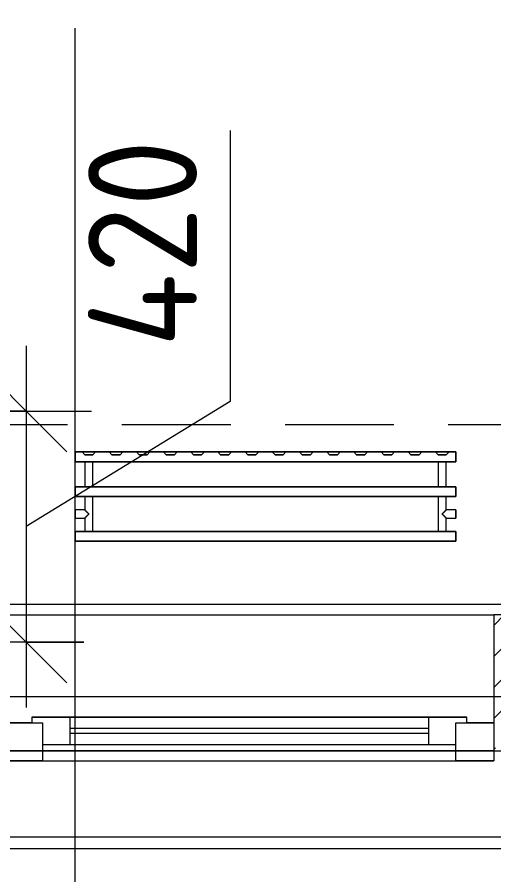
# Model space of a CAD drawing. Header units: millimetres. Extents: x 81368 to 286493, y -8553 to 29000.
# Drawn here: x 92753 to 93630, y -328 to 1249 of the extents above; entities that cross this region are included whole.
import ezdxf

# ---------------------------------------------------------------- set-up
doc = ezdxf.new("R2010")
doc.units = ezdxf.units.MM
doc.linetypes.add('ADSK_Штрих_ш2 п1', pattern=[300, 200, -100])
doc.linetypes.add('Осевая', pattern=[3175, 635, -476.25, 1587.5, -476.25])
for name, color, linetype, lineweight in [('A-ANNO-DIMS', 7, 'Continuous', 9), ('A-ANNO-DIMS-100', 7, 'Continuous', 9), ('A-DETL-2', 7, 'ADSK_Штрих_ш2 п1', 9), ('A-GLAZ', 7, 'Continuous', 9), ('A-WALL', 7, 'Continuous', 9), ('I-WALL', 7, 'Continuous', 9), ('S-COLS', 7, 'Continuous', 9), ('Оси', 7, 'Continuous', 9), ('Оси-2', 7, 'Осевая', 9)]:
    doc.layers.add(name, color=color, linetype=linetype, lineweight=lineweight)
doc.layers.add('A-FLOR-1', color=7, linetype='Continuous', lineweight=9, true_color=0xaaaaaa)
doc.layers.add('M-EQPM-1', color=7, linetype='Continuous', lineweight=9, true_color=0xaaaaaa)
doc.styles.add('ISOCPEUR_1', font='isocpeur.ttf', dxfattribs={"width": 0.9, "height": 200})
doc.dimstyles.new('ISO-2_0_0_9К_Средний_округл2_1', dxfattribs={"dimscale": 304.8, "dimtxt": 199.196235, "dimasz": 0.492126, "dimexe": 0.393701, "dimexo": 0, "dimgap": 0, "dimtad": 1, "dimdec": 0, "dimrnd": 10, "dimzin": 0, "dimdsep": 46, "dimtxsty": 'ISOCPEUR_1', "dimblk1": 'OBLIQUE', "dimblk2": 'OBLIQUE', "dimsah": 1, "dimcen": 0.09, "dimdle": 0.393701, "dimazin": 0, "dimtfac": 1, "dimtdec": 4, "dimtix": 1, "dimtmove": 1, "dimatfit": 3, "dimfxl": 1, "dimtvp": 1, "dimtolj": 1, "dimtzin": 0, "dimarcsym": 2})

# ---------------------------------------------------------------- blocks, each defined once
blk = doc.blocks.new('120_Окно_СКБ_1Ст - 120_Окно_СКБ_1Ст 900х2500_h_ с форточкой-V3-План монтажа стен и перегородок 1 этажа в осях 23_1-33')
at = {"layer": 'A-GLAZ'}
for p, q in [((-450, -127), (-450, -57)), ((-450, -57), (-380, -57)), ((450, -57), (-450, -57)), ((-380, -57), (-380, -127)), ((380, -127), (380, -57)), ((380, -57), (450, -57)), ((450, -57), (450, -127)), ((380, -87), (-380, -87)), ((-380, -87), (-380, -127)), ((-330, -137), (-330, -87)), ((330, -137), (330, -87)), ((380, -127), (380, -87)), ((-330, -107), (330, -107)), ((330, -117), (-330, -117)), ((-380, -127), (-450, -127)), ((-450, -127), (-400, -127)), ((-380, -127), (-400, -127)), ((-400, -127), (-400, -137)), ((-400, -137), (400, -137)), ((400, -137), (-400, -137)), ((450, -127), (380, -127)), ((400, -127), (380, -127)), ((400, -127), (450, -127)), ((400, -137), (400, -127))]:
    blk.add_line(p, q, dxfattribs=at)
blk = doc.blocks.new('BSC_Колонна _Прямоугольная - 250х900-V6-План монтажа стен и перегородок 1 этажа в осях 23_1-33')
at = {"layer": 'S-COLS'}
h = blk.add_hatch(dxfattribs=at)
h.set_pattern_fill('FP_36', color=256, style=0, pattern_type=2)
h.set_pattern_definition([(45, (-94080, -25), (-57.024626, 57.024626), []), (45, (-94022.975, -25), (-57.024626, 57.024626), [100.806, -20.161, 3.353, -16.808])])
h.paths.add_polyline_path([(-450, -125), (450, -125), (450, 125), (-450, 125)])
for p, q in [((450, 125), (-450, 125)), ((-450, 125), (-450, -125)), ((450, -125), (450, 125)), ((-450, -125), (450, -125))]:
    blk.add_line(p, q, dxfattribs=at)
blk = doc.blocks.new('radiator_prado_classic_z_tip_30_po exemplyaru - Classic Z Тип 30-300-V18-План монтажа стен и перегородок 1 этажа в осях 23_1-33')
at = {"layer": 'M-EQPM-1'}
for p, q in [((0, 228), (0, 210)), ((700, 228), (0, 228)), ((0, 210), (0, 228)), ((0, 228), (12.5, 228)), ((12.5, 228), (37.5, 228)), ((37.5, 228), (12.5, 228)), ((12.5, 228), (37.5, 228)), ((12.5, 228), (17.5, 223)), ((12.5, 228), (17.5, 223)), ((32.5, 223), (17.5, 223)), ((17.5, 223), (32.5, 223)), ((32.5, 223), (37.5, 228)), ((37.5, 228), (32.5, 223)), ((37.5, 228), (62.5, 228)), ((62.5, 228), (87.5, 228)), ((87.5, 228), (62.5, 228)), ((62.5, 228), (87.5, 228)), ((62.5, 228), (67.5, 223)), ((62.5, 228), (67.5, 223)), ((82.5, 223), (67.5, 223)), ((67.5, 223), (82.5, 223)), ((82.5, 223), (87.5, 228)), ((87.5, 228), (82.5, 223)), ((87.5, 228), (112.5, 228)), ((112.5, 228), (137.5, 228)), ((137.5, 228), (112.5, 228)), ((112.5, 228), (137.5, 228)), ((112.5, 228), (117.5, 223)), ((112.5, 228), (117.5, 223)), ((132.5, 223), (117.5, 223)), ((117.5, 223), (132.5, 223)), ((132.5, 223), (137.5, 228)), ((137.5, 228), (132.5, 223)), ((137.5, 228), (162.5, 228)), ((162.5, 228), (187.5, 228)), ((187.5, 228), (162.5, 228)), ((162.5, 228), (187.5, 228)), ((162.5, 228), (167.5, 223)), ((162.5, 228), (167.5, 223)), ((182.5, 223), (167.5, 223)), ((167.5, 223), (182.5, 223)), ((182.5, 223), (187.5, 228)), ((187.5, 228), (182.5, 223)), ((187.5, 228), (212.5, 228)), ((212.5, 228), (237.5, 228)), ((237.5, 228), (212.5, 228)), ((212.5, 228), (237.5, 228)), ((212.5, 228), (217.5, 223)), ((212.5, 228), (217.5, 223)), ((232.5, 223), (217.5, 223)), ((217.5, 223), (232.5, 223)), ((232.5, 223), (237.5, 228)), ((237.5, 228), (232.5, 223)), ((237.5, 228), (262.5, 228)), ((262.5, 228), (287.5, 228)), ((287.5, 228), (262.5, 228)), ((262.5, 228), (287.5, 228)), ((262.5, 228), (267.5, 223)), ((262.5, 228), (267.5, 223)), ((282.5, 223), (267.5, 223)), ((267.5, 223), (282.5, 223)), ((282.5, 223), (287.5, 228)), ((287.5, 228), (282.5, 223)), ((287.5, 228), (312.5, 228)), ((312.5, 228), (337.5, 228)), ((337.5, 228), (312.5, 228)), ((312.5, 228), (337.5, 228)), ((312.5, 228), (317.5, 223)), ((312.5, 228), (317.5, 223)), ((332.5, 223), (317.5, 223)), ((317.5, 223), (332.5, 223)), ((332.5, 223), (337.5, 228)), ((337.5, 228), (332.5, 223)), ((337.5, 228), (362.5, 228)), ((362.5, 228), (387.5, 228)), ((387.5, 228), (362.5, 228)), ((362.5, 228), (387.5, 228)), ((362.5, 228), (367.5, 223)), ((362.5, 228), (367.5, 223)), ((382.5, 223), (367.5, 223)), ((367.5, 223), (382.5, 223)), ((382.5, 223), (387.5, 228)), ((387.5, 228), (382.5, 223)), ((387.5, 228), (412.5, 228)), ((412.5, 228), (437.5, 228)), ((437.5, 228), (412.5, 228)), ((412.5, 228), (437.5, 228)), ((412.5, 228), (417.5, 223)), ((412.5, 228), (417.5, 223)), ((432.5, 223), (417.5, 223)), ((417.5, 223), (432.5, 223)), ((432.5, 223), (437.5, 228)), ((437.5, 228), (432.5, 223)), ((437.5, 228), (462.5, 228)), ((462.5, 228), (487.5, 228)), ((487.5, 228), (462.5, 228)), ((462.5, 228), (487.5, 228)), ((462.5, 228), (467.5, 223)), ((462.5, 228), (467.5, 223)), ((482.5, 223), (467.5, 223)), ((467.5, 223), (482.5, 223)), ((482.5, 223), (487.5, 228)), ((487.5, 228), (482.5, 223)), ((487.5, 228), (512.5, 228)), ((512.5, 228), (537.5, 228)), ((537.5, 228), (512.5, 228)), ((512.5, 228), (537.5, 228)), ((512.5, 228), (517.5, 223)), ((512.5, 228), (517.5, 223)), ((532.5, 223), (517.5, 223)), ((517.5, 223), (532.5, 223)), ((532.5, 223), (537.5, 228)), ((537.5, 228), (532.5, 223)), ((537.5, 228), (562.5, 228)), ((562.5, 228), (587.5, 228)), ((587.5, 228), (562.5, 228)), ((562.5, 228), (587.5, 228)), ((562.5, 228), (567.5, 223)), ((562.5, 228), (567.5, 223)), ((582.5, 223), (567.5, 223)), ((567.5, 223), (582.5, 223)), ((582.5, 223), (587.5, 228)), ((587.5, 228), (582.5, 223)), ((587.5, 228), (612.5, 228)), ((612.5, 228), (637.5, 228)), ((637.5, 228), (612.5, 228)), ((612.5, 228), (637.5, 228)), ((612.5, 228), (617.5, 223)), ((612.5, 228), (617.5, 223)), ((632.5, 223), (617.5, 223)), ((617.5, 223), (632.5, 223)), ((632.5, 223), (637.5, 228)), ((637.5, 228), (632.5, 223)), ((637.5, 228), (662.5, 228)), ((662.5, 228), (687.5, 228)), ((687.5, 228), (662.5, 228)), ((662.5, 228), (687.5, 228)), ((662.5, 228), (667.5, 223)), ((662.5, 228), (667.5, 223)), ((682.5, 223), (667.5, 223)), ((667.5, 223), (682.5, 223)), ((682.5, 223), (687.5, 228)), ((687.5, 228), (682.5, 223)), ((687.5, 228), (700, 228)), ((700, 210), (700, 228)), ((700, 228), (700, 210)), ((0, 210), (700, 210)), ((17.5, 210), (0, 210)), ((17.5, 210), (17.5, 164)), ((17.5, 210), (17.5, 164)), ((32.5, 210), (17.5, 210)), ((17.5, 210), (28.7, 210)), ((32.2, 210), (17.5, 210)), ((17.5, 210), (32.5, 210)), ((31.5, 210), (18.5, 210)), ((28.7, 210), (31.5, 210)), ((31.5, 210), (32.5, 210)), ((32.5, 210), (32.2, 210)), ((32.5, 164), (32.5, 210)), ((32.5, 164), (32.5, 210)), ((667.5, 210), (32.5, 210)), ((667.5, 210), (667.5, 164)), ((667.5, 210), (667.5, 164)), ((682.5, 210), (667.5, 210)), ((667.5, 210), (667.8, 210)), ((682.5, 210), (667.5, 210)), ((667.5, 210), (681.5, 210)), ((667.8, 210), (668.5, 210)), ((668.5, 210), (669.7, 210)), ((675, 210), (668.5, 210)), ((669.7, 210), (671.2, 210)), ((671.2, 210), (673.1, 210)), ((673.1, 210), (675, 210)), ((675, 210), (676.9, 210)), ((681.5, 210), (675.4, 210)), ((676.9, 210), (682.5, 210)), ((681.5, 210), (682.5, 210)), ((682.5, 164), (682.5, 210)), ((682.5, 164), (682.5, 210)), ((700, 210), (682.5, 210)), ((700, 164), (0, 164)), ((0, 164), (0, 146)), ((0, 146), (0, 164)), ((0, 164), (17.5, 164)), ((32.5, 164), (17.5, 164)), ((17.5, 164), (23.1, 164)), ((32.5, 164), (17.5, 164)), ((17.5, 164), (23.1, 164)), ((18.5, 164), (31.5, 164)), ((23.1, 164), (32.5, 164)), ((23.1, 164), (25, 164)), ((25, 164), (26.9, 164)), ((26.9, 164), (28.7, 164)), ((28.7, 164), (30.3, 164)), ((30.3, 164), (31.5, 164)), ((31.5, 164), (32.2, 164)), ((32.2, 164), (32.5, 164)), ((32.5, 164), (667.5, 164)), ((667.8, 164), (667.5, 164)), ((667.5, 164), (673.1, 164)), ((682.5, 164), (667.5, 164)), ((667.5, 164), (682.2, 164)), ((682.5, 164), (667.8, 164)), ((668.5, 164), (675, 164)), ((673.1, 164), (680.3, 164)), ((675.4, 164), (681.5, 164)), ((680.3, 164), (682.5, 164)), ((682.2, 164), (682.5, 164)), ((682.5, 164), (700, 164)), ((700, 146), (700, 164)), ((700, 164), (700, 146)), ((0, 146), (700, 146)), ((17.5, 146), (0, 146)), ((17.5, 146), (17.5, 121.5)), ((17.5, 146), (17.5, 121.5)), ((17.5, 146), (32.5, 146)), ((17.8, 146), (17.5, 146)), ((17.5, 146), (26.9, 146)), ((17.8, 146), (17.5, 146)), ((21.2, 146), (17.8, 146)), ((18.5, 146), (17.8, 146)), ((19.7, 146), (18.5, 146)), ((31.5, 146), (18.5, 146)), ((21.2, 146), (19.7, 146)), ((23.1, 146), (21.2, 146)), ((23.1, 146), (21.2, 146)), ((31.5, 146), (23.1, 146)), ((25, 146), (23.1, 146)), ((26.9, 146), (25, 146)), ((26.9, 146), (32.5, 146)), ((28.7, 146), (26.9, 146)), ((30.3, 146), (28.7, 146)), ((31.5, 146), (30.3, 146)), ((32.5, 146), (31.5, 146)), ((32.2, 146), (31.5, 146)), ((32.5, 146), (32.2, 146)), ((32.5, 82), (32.5, 146)), ((32.5, 82), (32.5, 146)), ((667.5, 146), (32.5, 146)), ((667.5, 146), (667.5, 82)), ((667.5, 146), (667.5, 82)), ((667.5, 146), (671.2, 146)), ((681.5, 146), (667.5, 146)), ((667.5, 146), (682.5, 146)), ((676.9, 146), (667.5, 146)), ((675, 146), (668.5, 146)), ((671.2, 146), (682.5, 146)), ((681.5, 146), (675.4, 146)), ((682.5, 146), (676.9, 146)), ((682.2, 146), (681.5, 146)), ((682.5, 146), (682.2, 146)), ((682.5, 121.5), (682.5, 146)), ((682.5, 121.5), (682.5, 146)), ((700, 146), (682.5, 146)), ((17.5, 121.5), (0, 121.5)), ((17.5, 121.5), (0, 121.5)), ((0, 121.5), (0, 121.2)), ((0, 106.5), (0, 121.5)), ((0, 121.2), (0, 106.8)), ((0, 121.2), (0, 120.5)), ((0, 120.5), (0, 121.2)), ((0, 121.2), (0, 121.2)), ((0, 120.5), (0, 119.3)), ((0, 119.3), (0, 120.5)), ((0, 119.3), (0, 117.8)), ((0, 117.8), (0, 119.3)), ((0, 117.8), (0, 115.9)), ((0, 115.9), (0, 117.8)), ((0, 115.9), (0, 114)), ((0, 114), (0, 115.9)), ((0, 114), (0, 112.1)), ((0, 112.1), (0, 114)), ((0, 112.1), (0, 110.2)), ((0, 110.2), (0, 112.1)), ((700, 121.5), (682.5, 121.5)), ((700, 121.5), (682.5, 121.5)), ((700, 121.5), (700, 106.5)), ((700, 121.2), (700, 121.5)), ((700, 121.5), (700, 121.2)), ((700, 121.2), (700, 121.5)), ((700, 106.8), (700, 121.2)), ((700, 121.2), (700, 106.8)), ((700, 114), (700, 121.2)), ((700, 106.8), (700, 114)), ((0, 110.2), (0, 108.7)), ((0, 108.7), (0, 110.2)), ((0, 108.7), (0, 107.5)), ((0, 106.8), (0, 108.7)), ((0, 107.5), (0, 106.8)), ((0, 106.8), (0, 106.5)), ((0, 106.8), (0, 106.8)), ((0, 106.5), (17.5, 106.5)), ((0, 106.5), (17.5, 106.5)), ((17.5, 106.5), (17.5, 82)), ((17.5, 106.5), (17.5, 82)), ((682.5, 82), (682.5, 106.5)), ((682.5, 106.5), (700, 106.5)), ((682.5, 82), (682.5, 106.5)), ((682.5, 106.5), (700, 106.5)), ((700, 106.5), (700, 106.8)), ((700, 106.8), (700, 106.5)), ((700, 106.5), (700, 106.8)), ((700, 82), (0, 82)), ((0, 82), (0, 64)), ((0, 64), (0, 82)), ((0, 82), (17.5, 82)), ((32.5, 82), (17.5, 82)), ((17.5, 82), (32.5, 82)), ((23.1, 82), (17.5, 82)), ((17.5, 82), (17.8, 82)), ((17.8, 82), (18.5, 82)), ((18.5, 82), (19.7, 82)), ((18.5, 82), (31.5, 82)), ((19.7, 82), (21.2, 82)), ((21.2, 82), (23.1, 82)), ((32.5, 82), (23.1, 82)), ((23.1, 82), (25, 82)), ((25, 82), (26.9, 82)), ((26.9, 82), (28.7, 82)), ((28.7, 82), (30.3, 82)), ((30.3, 82), (31.5, 82)), ((31.5, 82), (32.2, 82)), ((32.2, 82), (32.5, 82)), ((32.5, 82), (667.5, 82)), ((678.7, 82), (667.5, 82)), ((667.5, 82), (682.5, 82)), ((682.5, 82), (667.5, 82)), ((667.5, 82), (673.1, 82)), ((668.5, 82), (675, 82)), ((673.1, 82), (682.5, 82)), ((675.4, 82), (681.5, 82)), ((682.5, 82), (678.7, 82)), ((682.5, 82), (700, 82)), ((700, 64), (700, 82)), ((700, 82), (700, 64)), ((700, 64), (0, 64)), ((0, 64), (700, 64))]:
    blk.add_line(p, q, dxfattribs=at)
for points, knots in [([(17.8, 121.2), (17.7, 121.3), (17.7, 121.3), (17.5, 121.5), (17.5, 121.5), (17.5, 121.5)], [0.8571429, 0.8571429, 0.8571429, 0.8571429, 0.8928571, 0.9285714, 1, 1, 1, 1]), ([(17.5, 121.5), (17.5, 121.5), (17.5, 121.5), (17.7, 121.3), (17.7, 121.3), (17.8, 121.2)], [0, 0, 0, 0, 0.0714286, 0.1071429, 0.1428571, 0.1428571, 0.1428571, 0.1428571]), ([(17.5, 121.5), (17.5, 121.5), (17.5, 121.5), (17.7, 121.3), (17.7, 121.3), (17.8, 121.2)], [0, 0, 0, 0, 0.0714286, 0.1071429, 0.1428571, 0.1428571, 0.1428571, 0.1428571]), ([(25, 114), (24.5, 114.5), (23.6, 115.4), (22.4, 116.6), (21.6, 117.4), (21.1, 117.9), (20.8, 118.2), (20.5, 118.5), (20.2, 118.8), (19.8, 119.1), (19.6, 119.4), (19.3, 119.7), (19, 120), (18.7, 120.3), (18.5, 120.5), (18.3, 120.7), (18.1, 120.9), (17.9, 121.1), (17.8, 121.2), (17.7, 121.3), (17.5, 121.5), (17.5, 121.5), (17.5, 121.5)], [0, 0, 0, 0, 0.142857, 0.285714, 0.357143, 0.392857, 0.428571, 0.464286, 0.5, 0.535714, 0.571429, 0.607143, 0.642857, 0.678571, 0.714286, 0.75, 0.785714, 0.821429, 0.857143, 0.892857, 0.928571, 1, 1, 1, 1]), ([(17.5, 106.5), (17.5, 106.5), (17.5, 106.5), (17.7, 106.7), (17.8, 106.8), (17.9, 106.9), (18.1, 107.1), (18.3, 107.3), (18.5, 107.5), (18.7, 107.7), (19, 108), (19.3, 108.3), (19.6, 108.6), (19.8, 108.9), (20.3, 109.3), (20.7, 109.7), (21.1, 110.1), (21.6, 110.6), (22.4, 111.4), (23.6, 112.6), (24.5, 113.5), (25, 114)], [0, 0, 0, 0, 0.071429, 0.107143, 0.142857, 0.178571, 0.214286, 0.25, 0.285714, 0.321429, 0.357143, 0.392857, 0.428571, 0.464286, 0.5, 0.571429, 0.607143, 0.642857, 0.714286, 0.857143, 1, 1, 1, 1]), ([(22.1, 111.1), (21.9, 110.9), (21.6, 110.6), (21.1, 110.1), (20.8, 109.8), (20.5, 109.5), (20.2, 109.2), (19.8, 108.9), (19.6, 108.6), (19.3, 108.3), (19, 108), (18.7, 107.7), (18.5, 107.5), (18.3, 107.3), (18.1, 107.1), (17.9, 106.9), (17.8, 106.8), (17.8, 106.8)], [0.2857143, 0.2857143, 0.2857143, 0.2857143, 0.3571429, 0.3928571, 0.4285714, 0.4642857, 0.5, 0.5357143, 0.5714286, 0.6071429, 0.6428571, 0.6785714, 0.7142857, 0.75, 0.7857143, 0.8214286, 0.8571429, 0.8571429, 0.8571429, 0.8571429]), ([(19.6, 119.4), (19.7, 119.3), (19.9, 119.2), (20.3, 118.7), (20.6, 118.4), (20.8, 118.2)], [0.4285714, 0.4285714, 0.4285714, 0.4285714, 0.4642857, 0.5, 0.5714286, 0.5714286, 0.5714286, 0.5714286]), ([(19.6, 119.4), (19.7, 119.3), (19.8, 119.1), (20.3, 118.7), (20.7, 118.3), (21.1, 117.9), (21.6, 117.4), (22.4, 116.6), (23.1, 115.9), (23.6, 115.4)], [0.4285714, 0.4285714, 0.4285714, 0.4285714, 0.4642857, 0.5, 0.5714286, 0.6071429, 0.6428571, 0.7142857, 0.8571429, 0.8571429, 0.8571429, 0.8571429]), ([(22.1, 116.9), (21.9, 117.1), (21.6, 117.4), (21.1, 117.9), (20.9, 118.1), (20.8, 118.2)], [0.2857143, 0.2857143, 0.2857143, 0.2857143, 0.3571429, 0.3928571, 0.4285714, 0.4285714, 0.4285714, 0.4285714]), ([(20.8, 118.2), (20.9, 118.1), (21.1, 117.9), (21.6, 117.4), (21.9, 117.1), (22.1, 116.9)], [0.5714286, 0.5714286, 0.5714286, 0.5714286, 0.6071429, 0.6428571, 0.7142857, 0.7142857, 0.7142857, 0.7142857]), ([(20.8, 109.8), (20.9, 109.9), (21.1, 110.1), (21.6, 110.6), (21.9, 110.9), (22.1, 111.1)], [0.5714286, 0.5714286, 0.5714286, 0.5714286, 0.6071429, 0.6428571, 0.7142857, 0.7142857, 0.7142857, 0.7142857]), ([(22.1, 111.1), (21.9, 110.9), (21.6, 110.6), (21.1, 110.1), (20.9, 109.9), (20.8, 109.8)], [0.2857143, 0.2857143, 0.2857143, 0.2857143, 0.3571429, 0.3928571, 0.4285714, 0.4285714, 0.4285714, 0.4285714]), ([(675, 114), (675.5, 114.5), (676.4, 115.4), (677.6, 116.6), (678.4, 117.4), (678.9, 117.9), (679.2, 118.2), (679.5, 118.5), (679.8, 118.8), (680.1, 119.2), (680.4, 119.4), (680.7, 119.7), (681, 120), (681.3, 120.3), (681.5, 120.5), (681.7, 120.7), (681.9, 120.9), (682.1, 121.1), (682.2, 121.2), (682.3, 121.3), (682.5, 121.5), (682.5, 121.5), (682.5, 121.5)], [0, 0, 0, 0, 0.142857, 0.285714, 0.357143, 0.392857, 0.428571, 0.464286, 0.5, 0.535714, 0.571429, 0.607143, 0.642857, 0.678571, 0.714286, 0.75, 0.785714, 0.821429, 0.857143, 0.892857, 0.928571, 1, 1, 1, 1]), ([(682.5, 106.5), (682.5, 106.5), (682.5, 106.5), (682.3, 106.7), (682.2, 106.8), (682.1, 106.9), (681.9, 107.1), (681.7, 107.3), (681.5, 107.5), (681.3, 107.7), (681, 108), (680.7, 108.3), (680.4, 108.6), (680.1, 108.8), (679.7, 109.3), (679.3, 109.7), (678.9, 110.1), (678.4, 110.6), (677.6, 111.4), (676.4, 112.6), (675.5, 113.5), (675, 114)], [0, 0, 0, 0, 0.071429, 0.107143, 0.142857, 0.178571, 0.214286, 0.25, 0.285714, 0.321429, 0.357143, 0.392857, 0.428571, 0.464286, 0.5, 0.571429, 0.607143, 0.642857, 0.714286, 0.857143, 1, 1, 1, 1]), ([(676.4, 115.4), (676.9, 115.9), (677.6, 116.6), (678.4, 117.4), (678.9, 117.9), (679.2, 118.2), (679.5, 118.5), (679.8, 118.8), (680.1, 119.2), (680.4, 119.4), (680.7, 119.7), (681, 120), (681.3, 120.3), (681.5, 120.5), (681.7, 120.7), (681.9, 120.9), (682.1, 121.1), (682.2, 121.2), (682.2, 121.2)], [0.1428571, 0.1428571, 0.1428571, 0.1428571, 0.2857143, 0.3571429, 0.3928571, 0.4285714, 0.4642857, 0.5, 0.5357143, 0.5714286, 0.6071429, 0.6428571, 0.6785714, 0.7142857, 0.75, 0.7857143, 0.8214286, 0.8571429, 0.8571429, 0.8571429, 0.8571429]), ([(680.4, 119.4), (680.3, 119.3), (680.1, 119.2), (679.7, 118.7), (679.3, 118.3), (678.9, 117.9), (678.4, 117.4), (677.6, 116.6), (676.9, 115.9), (676.4, 115.4)], [0.4285714, 0.4285714, 0.4285714, 0.4285714, 0.4642857, 0.5, 0.5714286, 0.6071429, 0.6428571, 0.7142857, 0.8571429, 0.8571429, 0.8571429, 0.8571429]), ([(679.2, 118.2), (679.1, 118.1), (678.9, 117.9), (678.4, 117.4), (677.6, 116.6), (676.9, 115.9), (676.4, 115.4)], [0.5714286, 0.5714286, 0.5714286, 0.5714286, 0.6071429, 0.6428571, 0.7142857, 0.8571429, 0.8571429, 0.8571429, 0.8571429]), ([(677.9, 111.1), (678.1, 110.9), (678.4, 110.6), (678.9, 110.1), (679.2, 109.8), (679.5, 109.5), (679.8, 109.2), (680.1, 108.8), (680.4, 108.6), (680.7, 108.3), (681, 108), (681.3, 107.7), (681.5, 107.5), (681.7, 107.3), (681.9, 107.1), (682.1, 106.9), (682.2, 106.8), (682.2, 106.8)], [0.2857143, 0.2857143, 0.2857143, 0.2857143, 0.3571429, 0.3928571, 0.4285714, 0.4642857, 0.5, 0.5357143, 0.5714286, 0.6071429, 0.6428571, 0.6785714, 0.7142857, 0.75, 0.7857143, 0.8214286, 0.8571429, 0.8571429, 0.8571429, 0.8571429]), ([(677.9, 111.1), (678.1, 110.9), (678.4, 110.6), (678.9, 110.1), (679.2, 109.8), (679.5, 109.5), (679.8, 109.2), (680.1, 108.8), (680.4, 108.6), (680.7, 108.3), (681, 108), (681.3, 107.7), (681.5, 107.5), (681.7, 107.3), (681.9, 107.1), (682.1, 106.9), (682.2, 106.8), (682.2, 106.8)], [0.2857143, 0.2857143, 0.2857143, 0.2857143, 0.3571429, 0.3928571, 0.4285714, 0.4642857, 0.5, 0.5357143, 0.5714286, 0.6071429, 0.6428571, 0.6785714, 0.7142857, 0.75, 0.7857143, 0.8214286, 0.8571429, 0.8571429, 0.8571429, 0.8571429]), ([(682.2, 106.8), (682.2, 106.8), (682.1, 106.9), (681.9, 107.1), (681.7, 107.3), (681.5, 107.5), (681.3, 107.7), (681, 108), (680.7, 108.3), (680.4, 108.6), (680.1, 108.8), (679.7, 109.3), (679.3, 109.7), (678.9, 110.1), (678.4, 110.6), (678.1, 110.9), (677.9, 111.1)], [0.1428571, 0.1428571, 0.1428571, 0.1428571, 0.1785714, 0.2142857, 0.25, 0.2857143, 0.3214286, 0.3571429, 0.3928571, 0.4285714, 0.4642857, 0.5, 0.5714286, 0.6071429, 0.6428571, 0.7142857, 0.7142857, 0.7142857, 0.7142857]), ([(682.2, 121.2), (682.2, 121.2), (682.1, 121.1), (681.9, 120.9), (681.7, 120.7), (681.5, 120.5), (681.3, 120.3), (681, 120), (680.7, 119.7), (680.4, 119.4), (680.1, 119.2), (679.7, 118.7), (679.4, 118.4), (679.2, 118.2)], [0.1428571, 0.1428571, 0.1428571, 0.1428571, 0.1785714, 0.2142857, 0.25, 0.2857143, 0.3214286, 0.3571429, 0.3928571, 0.4285714, 0.4642857, 0.5, 0.5714286, 0.5714286, 0.5714286, 0.5714286]), ([(682.5, 121.5), (682.5, 121.5), (682.5, 121.5), (682.3, 121.3), (682.3, 121.3), (682.2, 121.2)], [0, 0, 0, 0, 0.0714286, 0.1071429, 0.1428571, 0.1428571, 0.1428571, 0.1428571]), ([(682.5, 121.5), (682.5, 121.5), (682.5, 121.5), (682.3, 121.3), (682.3, 121.3), (682.2, 121.2)], [0, 0, 0, 0, 0.0714286, 0.1071429, 0.1428571, 0.1428571, 0.1428571, 0.1428571]), ([(682.2, 121.2), (682.3, 121.3), (682.3, 121.3), (682.5, 121.5), (682.5, 121.5), (682.5, 121.5)], [0.8571429, 0.8571429, 0.8571429, 0.8571429, 0.8928571, 0.9285714, 1, 1, 1, 1]), ([(17.5, 106.5), (17.5, 106.5), (17.5, 106.5), (17.7, 106.7), (17.7, 106.7), (17.8, 106.8)], [0, 0, 0, 0, 0.0714286, 0.1071429, 0.1428571, 0.1428571, 0.1428571, 0.1428571]), ([(17.8, 106.8), (17.7, 106.7), (17.7, 106.7), (17.5, 106.5), (17.5, 106.5), (17.5, 106.5)], [0.8571429, 0.8571429, 0.8571429, 0.8571429, 0.8928571, 0.9285714, 1, 1, 1, 1]), ([(17.8, 106.8), (17.7, 106.7), (17.7, 106.7), (17.5, 106.5), (17.5, 106.5), (17.5, 106.5)], [0.8571429, 0.8571429, 0.8571429, 0.8571429, 0.8928571, 0.9285714, 1, 1, 1, 1]), ([(17.8, 106.8), (17.8, 106.8), (17.9, 106.9), (18.1, 107.1), (18.3, 107.3), (18.5, 107.5), (18.7, 107.7), (19, 108), (19.3, 108.3), (19.6, 108.6), (19.9, 108.8), (20.3, 109.3), (20.6, 109.6), (20.8, 109.8)], [0.1428571, 0.1428571, 0.1428571, 0.1428571, 0.1785714, 0.2142857, 0.25, 0.2857143, 0.3214286, 0.3571429, 0.3928571, 0.4285714, 0.4642857, 0.5, 0.5714286, 0.5714286, 0.5714286, 0.5714286]), ([(682.2, 106.8), (682.3, 106.7), (682.3, 106.7), (682.5, 106.5), (682.5, 106.5), (682.5, 106.5)], [0.8571429, 0.8571429, 0.8571429, 0.8571429, 0.8928571, 0.9285714, 1, 1, 1, 1]), ([(682.2, 106.8), (682.3, 106.7), (682.3, 106.7), (682.5, 106.5), (682.5, 106.5), (682.5, 106.5)], [0.8571429, 0.8571429, 0.8571429, 0.8571429, 0.8928571, 0.9285714, 1, 1, 1, 1]), ([(682.5, 106.5), (682.5, 106.5), (682.5, 106.5), (682.3, 106.7), (682.3, 106.7), (682.2, 106.8)], [0, 0, 0, 0, 0.0714286, 0.1071429, 0.1428571, 0.1428571, 0.1428571, 0.1428571])]:
    blk.add_open_spline(points, degree=3, knots=knots, dxfattribs=at)
for points in [[(20.8, 118.2), (20.7, 118.3), (20.5, 118.5), (20.2, 118.8), (19.9, 119.2), (19.6, 119.4), (19.3, 119.7), (19, 120), (18.7, 120.3), (18.5, 120.5), (18.3, 120.7), (18.1, 120.9), (17.9, 121.1), (17.8, 121.2), (17.8, 121.2)], [(17.8, 121.2), (17.8, 121.2), (17.9, 121.1), (18.1, 120.9), (18.3, 120.7), (18.4, 120.6), (18.5, 120.5)], [(17.8, 121.2), (17.8, 121.2), (17.9, 121.1), (18.1, 120.9), (18.3, 120.7), (18.5, 120.5), (18.7, 120.3), (19, 120), (19.3, 119.7), (19.5, 119.5), (19.6, 119.4)], [(18.5, 120.5), (18.6, 120.4), (18.7, 120.3), (19, 120), (19.3, 119.7), (19.5, 119.5), (19.6, 119.4)], [(23.6, 115.4), (23.1, 115.9), (22.6, 116.4), (22.1, 116.9)], [(22.1, 116.9), (22.6, 116.4), (23.1, 115.9), (23.6, 115.4)], [(25, 114), (24.5, 113.5), (23.6, 112.6), (22.6, 111.6), (22.1, 111.1)], [(22.1, 111.1), (22.6, 111.6), (23.1, 112.1), (23.6, 112.6)], [(23.6, 112.6), (23.1, 112.1), (22.6, 111.6), (22.1, 111.1)], [(25, 114), (24.5, 114.5), (24, 115), (23.6, 115.4)], [(23.6, 115.4), (24, 115), (24.5, 114.5), (25, 114)], [(23.6, 115.4), (24, 115), (24.5, 114.5), (25, 114)], [(23.6, 112.6), (24, 113), (24.5, 113.5), (25, 114)], [(25, 114), (24.5, 113.5), (24, 113), (23.6, 112.6)], [(676.4, 115.4), (676, 115), (675.5, 114.5), (675, 114)], [(676.4, 115.4), (676, 115), (675.5, 114.5), (675, 114)], [(675, 114), (675.5, 114.5), (676, 115), (676.4, 115.4)], [(675, 114), (675.5, 113.5), (676.4, 112.6), (677.4, 111.6), (677.9, 111.1)], [(675, 114), (675.5, 113.5), (676.4, 112.6), (677.4, 111.6), (677.9, 111.1)], [(677.9, 111.1), (677.4, 111.6), (676.4, 112.6), (675.5, 113.5), (675, 114)], [(682.2, 121.2), (682.2, 121.2), (682.1, 121.1), (681.9, 120.9), (681.7, 120.7), (681.5, 120.5), (681.3, 120.3), (681, 120), (680.7, 119.7), (680.5, 119.5), (680.4, 119.4)], [(20.8, 109.8), (20.7, 109.7), (20.5, 109.5), (20.2, 109.2), (19.9, 108.8), (19.6, 108.6), (19.3, 108.3), (19, 108), (18.7, 107.7), (18.5, 107.5), (18.3, 107.3), (18.1, 107.1), (17.9, 106.9), (17.8, 106.8), (17.8, 106.8)]]:
    blk.add_open_spline(points, degree=3, dxfattribs=at)
blk = doc.blocks.new('DIMBLOCK28-План монтажа стен и перегородок 1 этажа в осях 23_1-33')
at = {"layer": 'A-ANNO-DIMS-100'}
for p, q in [((93145.2, 1040.6), (93145.2, 542.2)), ((92769.8, 645), (92769.8, -20)), ((93145.2, 542.2), (92769.8, 312.5)), ((92446, 525), (92889.8, 525)), ((92769.8, 525), (92446, 525)), ((92875.9, 100), (92649.8, 100)), ((92769.8, 100), (92875.9, 100))]:
    blk.add_line(p, q, dxfattribs=at)
at = {"layer": 'A-ANNO-DIMS-100', "lineweight": 20}
for p, q in [((92769.8, 525), (92694.8, 600)), ((92769.8, 525), (92844.8, 450)), ((92769.8, 100), (92694.8, 175)), ((92769.8, 100), (92844.8, 25))]:
    blk.add_line(p, q, dxfattribs=at)
at = {"layer": 'A-ANNO-DIMS-100', "color": 0, "insert": (92883.9, 642.2), "char_height": 200, "width": 478.071, "attachment_point": 1, "rotation": 90, "line_spacing_factor": 1.149209, "style": 'ISOCPEUR_1'}
blk.add_mtext('420', dxfattribs=at)
blk = doc.blocks.new('_Oblique')
at = {"color": 0, "linetype": 'ByBlock', "lineweight": -2}
blk.add_line((-0.5, -0.5), (0.5, 0.5), dxfattribs=at)

msp = doc.modelspace()

# ---------------------------------------------------------------- linework, layer by layer
at = {"layer": 'A-DETL-2'}
msp.add_line((92046, 500), (98146, 500), dxfattribs=at)
at = {"layer": 'A-FLOR-1'}
msp.add_line((92446, 170), (97060, 170), dxfattribs=at)
at = {"layer": 'A-WALL'}
for p, q in [((92730, -100), (93630, -100)), ((91930, -258), (108030, -258)), ((108030, -280), (89180, -280))]:
    msp.add_line(p, q, dxfattribs=at)
at = {"layer": 'I-WALL'}
for p, q in [((92446, 150), (93630, 150)), ((93630, -100), (92730, -100))]:
    msp.add_line(p, q, dxfattribs=at)
at = {"layer": 'Оси'}
msp.add_line((92860, -1906.3), (92860, 593.7), dxfattribs=at)
at = {"layer": 'Оси-2'}
for p, q in [((92860, 593.7), (92860, 19415.1)), ((84667.6, 0), (122760, 0))]:
    msp.add_line(p, q, dxfattribs=at)

# ---------------------------------------------------------------- block references
at = {"layer": 'A-GLAZ', "rotation": 180}
msp.add_blockref('120_Окно_СКБ_1Ст - 120_Окно_СКБ_1Ст 900х2500_h_ с форточкой-V3-План монтажа стен и перегородок 1 этажа в осях 23_1-33', (93180, -175), dxfattribs=at)
at = {"layer": 'M-EQPM-1'}
msp.add_blockref('radiator_prado_classic_z_tip_30_po exemplyaru - Classic Z Тип 30-300-V18-План монтажа стен и перегородок 1 этажа в осях 23_1-33', (92860, 221.7), dxfattribs=at)
at = {"layer": 'S-COLS'}
msp.add_blockref('BSC_Колонна _Прямоугольная - 250х900-V6-План монтажа стен и перегородок 1 этажа в осях 23_1-33', (94080, 25), dxfattribs=at)

# ---------------------------------------------------------------- dimensions: what is measured, and where the dimension line sits
at = {"layer": 'A-ANNO-DIMS'}
dim = msp.add_linear_dim(base=(92769.8, 100), p1=(92446, 525), p2=(92875.9, 100), angle=90, dimstyle='ISO-2_0_0_9К_Средний_округл2_1', override={"dimpost": '<>', "dimfxl": 604.492375}, dxfattribs=at)
dim.commit()
dim.dimension.update_dxf_attribs({"geometry": 'DIMBLOCK28-План монтажа стен и перегородок 1 этажа в осях 23_1-33', "text_midpoint": (93017.2, 881.2), "dimtype": 160, "text_rotation": 90})

doc.saveas('drawing.dxf')
